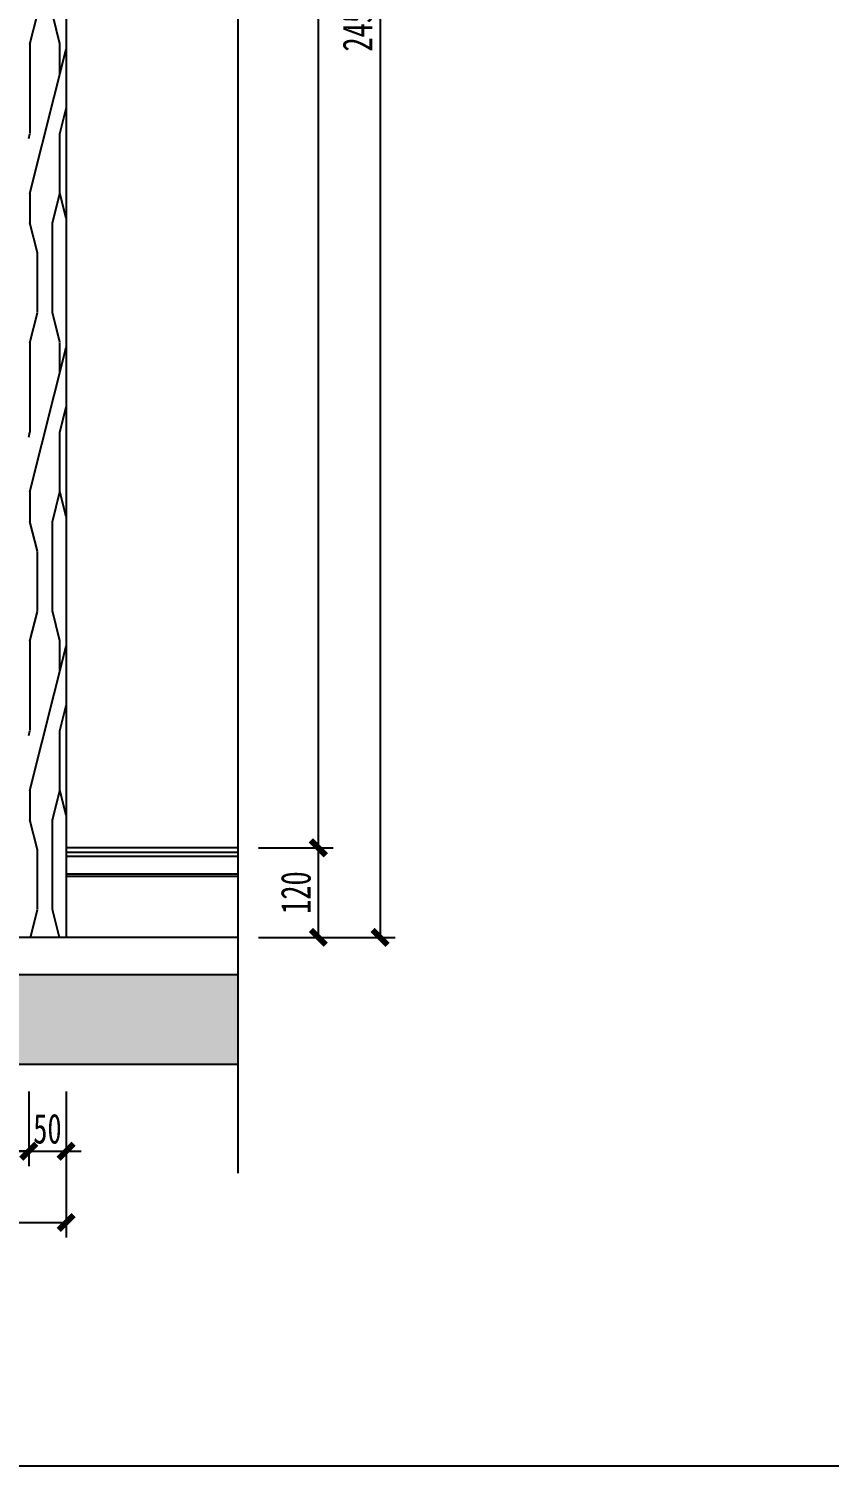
# Model space of a CAD drawing. Header units: millimetres. Extents: x 3111864 to 3154170, y -3068724 to -3044687.
# Drawn here: x 3123689 to 3124761, y -3068724 to -3066798 of the extents above; entities that cross this region are included whole.
import ezdxf

# ---------------------------------------------------------------- set-up
doc = ezdxf.new("R2010")
doc.units = ezdxf.units.MM
doc.header["$LTSCALE"] = 500
doc.header["$MEASUREMENT"] = 0
doc.header["$PDMODE"] = 2
doc.layers.get('0').update_dxf_attribs({"linetype": 'CONTINUOUS'})
doc.layers.get('DEFPOINTS').update_dxf_attribs({"linetype": 'CONTINUOUS'})
doc.layers.add('DEFPOINTS(视图框)', color=250, linetype='CONTINUOUS', plot=False)
for name, color, linetype in [('E-Elevation(立面图层)', 134, 'CONTINUOUS'), ('E-楼板、墙体', 6, 'CONTINUOUS'), ('E-立面造型线', 3, 'CONTINUOUS'), ('E-顶面轮廓线', 4, 'CONTINUOUS'), ('W-尺寸', 5, 'CONTINUOUS'), ('W-索引符号', 2, 'CONTINUOUS')]:
    doc.layers.add(name, color=color, linetype=linetype)
doc.styles.add('DIM', font='SimSun.ttf', dxfattribs={"width": 0.7})
doc.dimstyles.new('20', dxfattribs={"dimscale": 20, "dimtxt": 2, "dimasz": 1, "dimexe": 1, "dimexo": 1, "dimgap": 0.5, "dimtad": 1, "dimdec": 0, "dimzin": 0, "dimdsep": 46, "dimtxsty": 'DIM', "dimblk": 'ARCHTICK', "dimcen": 0, "dimclrd": 5, "dimclre": 5, "dimclrt": 35, "dimadec": 0, "dimazin": 0, "dimtfac": 0.5, "dimtdec": 0, "dimtix": 1, "dimtmove": 2, "dimatfit": 2, "dimldrblk": 'A', "dimfxl": 0, "dimtolj": 1, "dimtzin": 0, "dimlwd": -1, "dimlwe": -1, "dimarcsym": 0})

# ---------------------------------------------------------------- blocks, each defined once
blk = doc.blocks.new('*U1124')
at = {"color": 35}
blk.add_lwpolyline([(85.19290306837948, 0), (1.438751633471838, 0), (2.548763485443487, -1.426411790124121, -0.9012426957163656), (2.145204766356528, -1.813903905069992), (-2.145204766356528, 1.813903905069992, 0.9012426957168463), (-2.548763485465315, 1.426411790118664), (-1.438751633487755, 0), (-85.19290306837948, 7.983845200902733e-15)], format="xyb", dxfattribs=at)
blk = doc.blocks.new('_ArchTick')
at = {"color": 0, "linetype": 'ByBlock', "const_width": 0.4}
blk.add_lwpolyline([(-0.5, -0.5), (0.5, 0.5)], dxfattribs=at)
blk = doc.blocks.new('*D1450')
at = {"layer": 'DEFPOINTS', "color": 0, "ltscale": 100}
for p in [(3123689.171185745, -3065565.779874709, -8.477395143876653e-09), (3123969.635562139, -3067895.779874709), (3124076.948633306, -3067895.779874709)]:
    blk.add_point(p, dxfattribs=at)
at = {"layer": 'W-尺寸', "color": 5, "ltscale": 100}
for p, q in [((3123996.948633306, -3065565.779874709), (3124096.948633306, -3065565.779874709)), ((3124076.948633306, -3065565.779874709), (3124076.948633306, -3067895.779874709)), ((3123996.948633306, -3067895.779874709), (3124096.948633306, -3067895.779874709))]:
    blk.add_line(p, q, dxfattribs=at)
at = {"layer": 'W-尺寸', "color": 5, "ltscale": 100, "xscale": 20, "yscale": 20, "zscale": 20}
for p, rotation in [((3124076.948633306, -3065565.779874709), 90), ((3124076.948633306, -3067895.779874709), 270)]:
    blk.add_blockref('_ArchTick', p, dxfattribs=dict(at, rotation=rotation))
at = {"layer": 'W-尺寸', "color": 35, "ltscale": 100, "insert": (3124046.948633307, -3066730.779874709), "char_height": 40, "attachment_point": 5, "rotation": 90, "style": 'DIM'}
blk.add_mtext('\\A1;2330', dxfattribs=at)
blk = doc.blocks.new('A')
for p, q in [((-1.435067392276323, 1.147654099946521), (-1.089590771724033, 1.437450103912851)), ((-1.435067392276323, 1.147654099946521), (-0.3688396396728422, 0)), ((-1.089590771724033, 1.437450103912851), (0, 0)), ((-0.3688396396728422, 3.638e-12), (-2.127066897330223, 0)), ((-1.435067392276323, -1.147654099946521), (-0.3688396396728422, 0)), ((-1.089590771724033, -1.437450103912851), (0, 0)), ((-1.435067392276323, -1.147654099946521), (-1.089590771724033, -1.437450103912851))]:
    blk.add_line(p, q)
for points in [[(-1.435067392276323, 1.147654099946521), (-1.089590771724033, 1.437450103912851), (-0.3688396396728422, 0), (0, 0)], [(-1.435067392276323, -1.147654099946521), (-1.089590771724033, -1.437450103912851), (-0.3688396396728422, 0), (0, 0)]]:
    blk.add_solid(points)
blk = doc.blocks.new('*D1451')
at = {"layer": 'DEFPOINTS', "color": 0, "ltscale": 100}
for p in [(3123969.635562139, -3067895.779874709), (3123969.635562139, -3068015.779874709), (3124076.948633306, -3068015.779874709)]:
    blk.add_point(p, dxfattribs=at)
at = {"layer": 'W-尺寸', "color": 5, "ltscale": 100}
for p, q in [((3123996.948633306, -3067895.779874709), (3124096.948633306, -3067895.779874709)), ((3124076.948633306, -3067895.779874709), (3124076.948633306, -3068015.779874709)), ((3123996.948633306, -3068015.779874709), (3124096.948633306, -3068015.779874709))]:
    blk.add_line(p, q, dxfattribs=at)
at = {"layer": 'W-尺寸', "color": 5, "ltscale": 100, "xscale": 20, "yscale": 20, "zscale": 20}
for p, rotation in [((3124076.948633306, -3067895.779874709), 90), ((3124076.948633306, -3068015.779874709), 270)]:
    blk.add_blockref('_ArchTick', p, dxfattribs=dict(at, rotation=rotation))
at = {"layer": 'W-尺寸', "color": 35, "ltscale": 100, "insert": (3124046.948633307, -3067955.779874709), "char_height": 40, "attachment_point": 5, "rotation": 90, "style": 'DIM'}
blk.add_mtext('\\A1;120', dxfattribs=at)
blk = doc.blocks.new('*D1452')
at = {"layer": 'DEFPOINTS', "color": 0, "ltscale": 100}
for p in [(3123996.948633306, -3065565.779874709), (3123996.948633306, -3068015.779874709), (3124159.696703077, -3068015.779874709)]:
    blk.add_point(p, dxfattribs=at)
at = {"layer": 'W-尺寸', "color": 5, "ltscale": 100}
for p, q in [((3124079.696703077, -3065565.779874709), (3124179.696703077, -3065565.779874709)), ((3124159.696703077, -3065565.779874709), (3124159.696703077, -3068015.779874709)), ((3124079.696703077, -3068015.779874709), (3124179.696703077, -3068015.779874709))]:
    blk.add_line(p, q, dxfattribs=at)
at = {"layer": 'W-尺寸', "color": 5, "ltscale": 100, "xscale": 20, "yscale": 20, "zscale": 20}
for p, rotation in [((3124159.696703077, -3065565.779874709), 90), ((3124159.696703077, -3068015.779874709), 270)]:
    blk.add_blockref('_ArchTick', p, dxfattribs=dict(at, rotation=rotation))
at = {"layer": 'W-尺寸', "color": 35, "ltscale": 100, "insert": (3124129.696703078, -3066790.779874709), "char_height": 40, "attachment_point": 5, "rotation": 90, "style": 'DIM'}
blk.add_mtext('\\A1;2450', dxfattribs=at)
blk = doc.blocks.new('*D1460')
at = {"layer": 'DEFPOINTS', "color": 0, "ltscale": 100}
for p in [(3123139.171750063, -3068005.779874709), (3123689.171185746, -3068005.779874709, -8.477395143507982e-09), (3123689.171185746, -3068302.340910131)]:
    blk.add_point(p, dxfattribs=at)
at = {"layer": 'W-尺寸', "color": 5, "ltscale": 100}
for p, q in [((3123139.171750063, -3068222.340910131), (3123139.171750063, -3068322.340910131)), ((3123689.171185746, -3068222.340910131), (3123689.171185746, -3068322.340910131)), ((3123139.171750063, -3068302.340910131), (3123689.171185746, -3068302.340910131))]:
    blk.add_line(p, q, dxfattribs=at)
at = {"layer": 'W-尺寸', "color": 5, "ltscale": 100, "xscale": 20, "yscale": 20, "zscale": 20, "rotation": 180}
blk.add_blockref('_ArchTick', (3123139.171750063, -3068302.340910131), dxfattribs=at)
at = {"layer": 'W-尺寸', "color": 5, "ltscale": 100, "xscale": 20, "yscale": 20, "zscale": 20}
blk.add_blockref('_ArchTick', (3123689.171185746, -3068302.340910131), dxfattribs=at)
at = {"layer": 'W-尺寸', "color": 35, "ltscale": 100, "insert": (3123414.171467904, -3068272.340910131), "char_height": 40, "attachment_point": 5, "style": 'DIM'}
blk.add_mtext('\\A1;550', dxfattribs=at)
blk = doc.blocks.new('*D1461')
at = {"layer": 'DEFPOINTS', "color": 0, "ltscale": 100}
for p in [(3123689.171185746, -3068005.779874709, -8.477395143507982e-09), (3123739.171185745, -3067997.933156375, -8.477395143876653e-09), (3123739.171185745, -3068302.340910131)]:
    blk.add_point(p, dxfattribs=at)
at = {"layer": 'W-尺寸', "color": 5, "ltscale": 100}
for p, q in [((3123689.171185746, -3068222.340910131), (3123689.171185746, -3068322.340910131)), ((3123739.171185745, -3068222.340910131), (3123739.171185745, -3068322.340910131)), ((3123689.171185746, -3068302.340910131), (3123669.171185746, -3068302.340910131)), ((3123689.171185746, -3068302.340910131), (3123739.171185745, -3068302.340910131)), ((3123739.171185745, -3068302.340910131), (3123759.171185745, -3068302.340910131))]:
    blk.add_line(p, q, dxfattribs=at)
at = {"layer": 'W-尺寸', "color": 5, "ltscale": 100, "xscale": 20, "yscale": 20, "zscale": 20}
blk.add_blockref('_ArchTick', (3123689.171185746, -3068302.340910131), dxfattribs=at)
at = {"layer": 'W-尺寸', "color": 5, "ltscale": 100, "xscale": 20, "yscale": 20, "zscale": 20, "rotation": 180}
blk.add_blockref('_ArchTick', (3123739.171185745, -3068302.340910131), dxfattribs=at)
at = {"layer": 'W-尺寸', "color": 35, "ltscale": 100, "insert": (3123714.171185746, -3068272.340910131), "char_height": 40, "attachment_point": 5, "style": 'DIM'}
blk.add_mtext('\\A1;50', dxfattribs=at)
blk = doc.blocks.new('*D1462')
at = {"layer": 'DEFPOINTS', "color": 0, "ltscale": 100}
for p in [(3122539.172314254, -3068222.340910131), (3123739.171185745, -3068222.340910131), (3123739.171185745, -3068397.802129247)]:
    blk.add_point(p, dxfattribs=at)
at = {"layer": 'W-尺寸', "color": 5, "ltscale": 100}
for p, q in [((3122539.172314254, -3068317.802129247), (3122539.172314254, -3068417.802129247)), ((3123739.171185745, -3068317.802129247), (3123739.171185745, -3068417.802129247)), ((3122539.172314254, -3068397.802129247), (3123739.171185745, -3068397.802129247))]:
    blk.add_line(p, q, dxfattribs=at)
at = {"layer": 'W-尺寸', "color": 5, "ltscale": 100, "xscale": 20, "yscale": 20, "zscale": 20, "rotation": 180}
blk.add_blockref('_ArchTick', (3122539.172314254, -3068397.802129247), dxfattribs=at)
at = {"layer": 'W-尺寸', "color": 5, "ltscale": 100, "xscale": 20, "yscale": 20, "zscale": 20}
blk.add_blockref('_ArchTick', (3123739.171185745, -3068397.802129247), dxfattribs=at)
at = {"layer": 'W-尺寸', "color": 35, "ltscale": 100, "insert": (3123139.17175, -3068367.802129247), "char_height": 40, "attachment_point": 5, "style": 'DIM'}
blk.add_mtext('\\A1;1200', dxfattribs=at)

msp = doc.modelspace()

# ---------------------------------------------------------------- hatches: boundary and pattern name
at = {"layer": 'E-立面造型线', "ltscale": 0.15}
h = msp.add_hatch(dxfattribs=at)
h.set_pattern_fill('木纹面5', color=250, scale=400, angle=90, style=0, pattern_type=2)
h.set_pattern_definition([(90, (1140.577888539527, -178.8836065256037), (-400, 2.449293598294706e-14), [80, -120, 40, -160]), (90, (1130.577888539527, 101.1163934743963), (-400, 2.449293598294706e-14), [80, -320]), (90, (1110.577888539527, 61.11639347439632), (-400, 2.449293598294706e-14), [40, -360]), (90, (1100.577888539527, -158.8836065256037), (-400, 2.449293598294706e-14), [20, -280, 20, -80]), (90, (1080.577888539527, -18.88360652560368), (-400, 2.449293598294706e-14), [80, -120, 20, -180]), (90, (1070.577888539527, -118.8836065256037), (-400, 2.449293598294706e-14), [60, -340]), (90, (1060.577888539527, -18.88360652560368), (-400, 2.449293598294706e-14), [120, -280]), (90, (1050.577888539527, -138.8836065256037), (-400, 2.449293598294706e-14), [80, -320]), (90, (1040.577888539527, 21.11639347439632), (-400, 2.449293598294706e-14), [200, -200]), (90, (1020.577888539527, -98.88360652560367), (-400, 2.449293598294706e-14), [40, -120, 80, -160]), (90, (1010.577888539527, 181.1163934743963), (-400, 2.449293598294706e-14), [80, -320]), (90, (1000.577888539527, 101.1163934743963), (-400, 2.449293598294706e-14), [40, -360]), (90, (990.5778885395266, 21.11639347439632), (-400, 2.449293598294706e-14), [40, -360]), (90, (980.5778885395266, -178.8836065256037), (-400, 2.449293598294706e-14), [80, -320]), (90, (970.5778885395266, 21.11639347439632), (-400, 2.449293598294706e-14), [80, -320]), (90, (950.5778885395266, 21.11639347439632), (-400, 2.449293598294706e-14), [80, -80, 80, -160]), (90, (930.5778885395266, -58.88360652560367), (-400, 2.449293598294706e-14), [40, -200, 80, -80]), (90, (920.5778885395266, 21.11639347439632), (-400, 2.449293598294706e-14), [120, -280]), (90, (900.5778885395266, 21.11639347439635), (-400, 2.449293598294706e-14), [80, -320]), (90, (890.5778885395266, -138.8836065256037), (-400, 2.449293598294706e-14), [120, -160, 40, -80]), (90, (870.5778885395266, -138.8836065256037), (-400, 2.449293598294706e-14), [200, -200]), (90, (860.5778885395266, 101.1163934743963), (-400, 2.449293598294706e-14), [40, -360]), (90, (850.5778885395266, -18.88360652560365), (-400, 2.449293598294706e-14), [80, -320]), (90, (840.5778885395266, -98.88360652560367), (-400, 2.449293598294706e-14), [40, -160, 40, -160]), (90, (830.5778885395266, -138.8836065256037), (-400, 2.449293598294706e-14), [40, -120, 80, -160]), (90, (820.5778885395266, -58.88360652560367), (-400, 2.449293598294706e-14), [40, -200, 40, -120]), (90, (810.5778885395266, 21.11639347439635), (-400, 2.449293598294706e-14), [120, -280]), (90, (790.5778885395266, -138.8836065256037), (-400, 2.449293598294706e-14), [80, -320]), (90, (780.5778885395266, 61.11639347439635), (-400, 2.449293598294706e-14), [40, -360]), (90, (770.5778885395266, 141.1163934743963), (-400, 2.449293598294706e-14), [40, -360]), (104.03624347, (1110.577888539527, 101.1163934743963), (1.462838967877852e-08, 399.9999999885853), [41.2, -1608.0422104]), (104.03624347, (1020.577888539527, 141.1163934743963), (1.462838967877852e-08, 399.9999999885853), [41.2, -1608.0422104]), (104.03624347, (780.5778885395266, 101.1163934743963), (1.462838967877852e-08, 399.9999999885853), [41.2, -1608.0422104]), (104.03624347, (930.5778885395266, -18.88360652560368), (1.462838967877852e-08, 399.9999999885853), [41.2, -1608.0422104]), (104.03624347, (870.5778885395266, 61.11639347439635), (1.462838967877852e-08, 399.9999999885853), [41.2, -1608.0422104]), (104.03624347, (900.5778885395266, 101.1163934743963), (1.462838967877852e-08, 399.9999999885853), [41.2, -1608.0422104]), (104.03624347, (830.5778885395266, -98.88360652560367), (1.462838967877852e-08, 399.9999999885853), [41.2, -1608.0422104]), (104.03624347, (850.5778885395266, 61.11639347439635), (1.462838967877852e-08, 399.9999999885853), [41.2, -1608.0422104]), (104.03624347, (1000.577888539527, 141.1163934743963), (1.462838967877852e-08, 399.9999999885853), [82.4, -1566.8422104]), (104.03624347, (970.5778885395266, 101.1163934743963), (1.462838967877852e-08, 399.9999999885853), [82.4, -1566.8422104]), (104.03624347, (950.5778885395266, 101.1163934743963), (1.462838967877852e-08, 399.9999999885853), [82.4, -1566.8422104]), (255.9637565300001, (1080.577888539527, -18.88360652560368), (1.462847391966951e-08, -399.9999999885853), [41.2, -82.4, 41.2, -1484.4422104]), (255.9637565300001, (1020.577888539527, -98.88360652560367), (1.462847391966951e-08, -399.9999999885853), [41.2, -1608.0422104]), (255.9637565300001, (840.5778885395266, -98.88360652560367), (1.462847391966951e-08, -399.9999999885853), [82.4, -1566.8422104]), (284.03624347, (1130.577888539527, 101.1163934743963), (-1.462843408769951e-08, -399.9999999885853), [41.2, -1608.0422104]), (75.96375652999997, (1130.577888539527, 181.1163934743963), (-1.462824077283434e-08, 399.9999999885853), [41.2, -1608.0422104]), (75.96375652999997, (990.5778885395266, 61.11639347439632), (-1.462824077283434e-08, 399.9999999885853), [41.2, -1608.0422104]), (75.96375652999997, (920.5778885395266, 141.1163934743963), (-1.462824077283434e-08, 399.9999999885853), [41.2, -1608.0422104]), (75.96375652999997, (890.5778885395266, -18.88360652560365), (-1.462824077283434e-08, 399.9999999885853), [41.2, -1608.0422104]), (75.96375652999997, (840.5778885395266, -58.88360652560367), (-1.462824077283434e-08, 399.9999999885853), [41.2, -1608.0422104]), (75.96375652999997, (820.5778885395266, -18.88360652560365), (-1.462824077283434e-08, 399.9999999885853), [41.2, -1608.0422104]), (75.96375652999997, (890.5778885395266, -18.88360652560365), (-1.462824077283434e-08, 399.9999999885853), [41.2, -1608.0422104]), (75.96375652999997, (830.5778885395266, 101.1163934743963), (-1.462824077283434e-08, 399.9999999885853), [164.8, -1484.4422104]), (75.96375652999997, (1100.577888539527, -138.8836065256037), (-1.462824077283434e-08, 399.9999999885853), [164.8, -1484.4422104]), (75.96375652999997, (1070.577888539527, -98.88360652560368), (-1.462824077283434e-08, 399.9999999885853), [164.8, -1484.4422104]), (75.96375652999997, (1050.577888539527, -58.88360652560368), (-1.462824077283434e-08, 399.9999999885853), [41.2, -82.4, 82.4, -1443.2422104]), (75.96375652999997, (1020.577888539527, -58.88360652560367), (-1.462824077283434e-08, 399.9999999885853), [82.4, -82.4, 82.4, -1402.0422104]), (75.96375652999997, (980.5778885395266, -98.88360652560367), (-1.462824077283434e-08, 399.9999999885853), [164.8, -1484.4422104]), (75.96375652999997, (950.5778885395266, -138.8836065256037), (-1.462824077283434e-08, 399.9999999885853), [164.8, -1484.4422104]), (75.96375652999997, (930.5778885395266, -138.8836065256037), (-1.462824077283434e-08, 399.9999999885853), [164.8, -1484.4422104]), (75.96375652999997, (810.5778885395266, 141.1163934743963), (-1.462824077283434e-08, 399.9999999885853), [41.2, -1608.0422104]), (75.96376753, (770.5778885395266, 181.1163934743963), (-7.68091154545333e-05, 399.9999999885779), [82.4, -1566.8422104]), (75.96376753, (790.5778885395266, -58.88360652560365), (-7.68091154545333e-05, 399.9999999885779), [82.4, -1566.8422104]), (75.96375753000005, (1140.577888539527, -98.88360652560368), (-6.995945453989987e-06, 399.9999999885852), [164.8, -1484.4422104]), (75.96375753000005, (860.5778885395266, 141.1163934743963), (-6.995945453989987e-06, 399.9999999885852), [123.6, -1525.6422104]), (75.96375753000005, (890.5778885395266, 181.1163934743963), (-6.995945453989987e-06, 399.9999999885852), [247.2, -1402.0422104])])
h.paths.add_polyline_path([(3123739.171185872, -3065615.779874709), (3123739.171185918, -3065565.779874709), (3123689.171185872, -3065565.779874709), (3123689.171185872, -3068015.779874709), (3123739.171185872, -3068015.779874709)])
at = {"layer": 'W-尺寸', "ltscale": 100}
h = msp.add_hatch(color=251, dxfattribs=at)
h.paths.add_polyline_path([(3123969.635562139, -3068185.779874709), (3123969.635562139, -3068065.779874709), (3122089.768079347, -3068065.779874709), (3122089.768079347, -3068185.779874709)])
h.paths.add_polyline_path([(3122089.768079347, -3064965.779874709), (3122089.768079347, -3065085.779874709), (3123969.635562139, -3065085.779874709), (3123969.635562139, -3064965.779874709)])

# ---------------------------------------------------------------- linework, layer by layer
at = {"layer": 'DEFPOINTS(视图框)', "color": 1, "ltscale": 100}
msp.add_lwpolyline([(3111863.812903668, -3055938.21044604), (3154170.075993018, -3055938.21044604), (3154170.075993018, -3068724.417734409), (3111863.812903668, -3068724.417734409)], close=True, dxfattribs=at)
at = {"layer": 'E-Elevation(立面图层)', "color": 251, "ltscale": 100}
for p, q in [((3123969.635562139, -3067902.054421018, -6.063795482860342e-06), (3123739.171185745, -3067902.054421017, -6.065495056971954e-06)), ((3123969.635562139, -3067907.544649024, -6.063898966120664e-06), (3123739.171185745, -3067907.544649024, -6.065596758193337e-06)), ((3123969.635562139, -3067931.074197636, -6.063467747493736e-06), (3123739.171185745, -3067931.074197636, -6.065172970860623e-06)), ((3123969.635562139, -3067934.211470786, -6.062699557426227e-06), (3123739.171185745, -3067934.211470786, -6.064418054848832e-06))]:
    msp.add_line(p, q, dxfattribs=at)
at = {"layer": 'E-楼板、墙体', "elevation": -8.477395143876653e-09}
for points in [[(3123969.635562139, -3068065.779874709), (3122089.768079347, -3068065.779874709)], [(3122089.768079347, -3068185.779874709), (3123969.635562139, -3068185.779874709)]]:
    msp.add_lwpolyline(points, dxfattribs=at)
at = {"layer": 'E-立面造型线'}
msp.add_line((3123969.635562139, -3067895.779874709, -6.065116233744994e-06), (3123739.171185745, -3067895.779874709, -6.066793125819488e-06), dxfattribs=at)
at = {"layer": 'E-立面造型线', "ltscale": 0.15, "elevation": -8.477395143876653e-09}
msp.add_lwpolyline([(3122539.17231438, -3068015.779874709), (3122539.17231438, -3065565.779874709), (3123739.171185745, -3065565.779874709), (3123739.171185745, -3068015.779874709)], dxfattribs=at)
at = {"layer": 'E-顶面轮廓线'}
msp.add_line((3123969.635562139, -3068015.779874709, 1.87949014552993e-07), (3122539.172314253, -3068015.779874709, -3.128261685995196e-09), dxfattribs=at)

# ---------------------------------------------------------------- block references
at = {"layer": 'W-索引符号', "color": 1, "xscale": 20, "yscale": 20, "zscale": 20, "rotation": 270}
msp.add_blockref('*U1124', (3123969.635562139, -3066627.727032718), dxfattribs=at)

# ---------------------------------------------------------------- dimensions: what is measured, and where the dimension line sits
at = {"layer": 'W-尺寸', "color": 251, "ltscale": 100}
for base, p1, p2, picture, middle in [((3124076.948633306, -3067895.779874709), (3123689.171185745, -3065565.779874709, -8.477395143876653e-09), (3123969.635562139, -3067895.779874709), '*D1450', (3124046.948633307, -3066730.779874709)), ((3124159.696703077, -3068015.779874709), (3123996.948633306, -3065565.779874709), (3123996.948633306, -3068015.779874709), '*D1452', (3124129.696703078, -3066790.779874709)), ((3124076.948633306, -3068015.779874709), (3123969.635562139, -3067895.779874709), (3123969.635562139, -3068015.779874709), '*D1451', (3124046.948633307, -3067955.779874709))]:
    dim = msp.add_linear_dim(base=base, p1=p1, p2=p2, angle=90, dimstyle='20', dxfattribs=at)
    dim.commit()
    dim.dimension.update_dxf_attribs({"geometry": picture, "text_midpoint": middle})
for base, p1, p2, picture, middle in [((3123689.171185746, -3068302.340910131), (3123139.171750063, -3068005.779874709), (3123689.171185746, -3068005.779874709, -8.477395143507982e-09), '*D1460', (3123414.171467904, -3068272.340910131)), ((3123739.171185745, -3068302.340910131), (3123689.171185746, -3068005.779874709, -8.477395143507982e-09), (3123739.171185745, -3067997.933156375, -8.477395143876653e-09), '*D1461', (3123714.171185746, -3068272.340910131)), ((3123739.171185745, -3068397.802129247), (3122539.172314254, -3068222.340910131), (3123739.171185745, -3068222.340910131), '*D1462', (3123139.17175, -3068367.802129247))]:
    dim = msp.add_linear_dim(base=base, p1=p1, p2=p2, dimstyle='20', dxfattribs=at)
    dim.commit()
    dim.dimension.update_dxf_attribs({"geometry": picture, "text_midpoint": middle})

doc.saveas('drawing.dxf')
